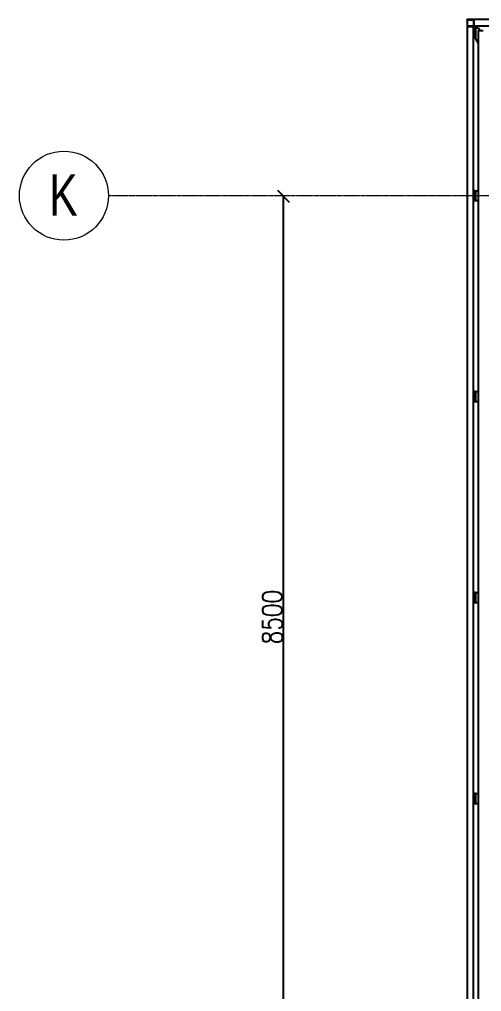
# Model space of a CAD drawing. Header units: millimetres. Extents: x -900 to 76657, y -21218 to 30615.
# Drawn here: x -900 to 3772, y 17458 to 27281 of the extents above; entities that cross this region are included whole.
import ezdxf

# ---------------------------------------------------------------- set-up
doc = ezdxf.new("R2010")
doc.units = ezdxf.units.MM
doc.header["$LTSCALE"] = 0.9
doc.linetypes.add('Grid Line', pattern=[3.33375, 1.905, -0.47625, 0.47625, -0.47625])
for name, color, linetype, lineweight in [('0-1', 7, 'Continuous', 5), ('E_COLUMNAS-1', 254, 'Continuous', 25), ('E_EJES', 8, 'Continuous', 9), ('E_EJES-1', 8, 'Grid Line', 9), ('E_VIGAS-1', 5, 'Continuous', 25), ('E_VIGAS-2', 1, 'Continuous', 25)]:
    doc.layers.add(name, color=color, linetype=linetype, lineweight=lineweight)
doc.layers.add('COTAS', color=8, linetype='Continuous')
doc.styles.add('CNI_COTAS', font='romans.shx', dxfattribs={"width": 0.8})
doc.styles.add('Swis721 LtCn BT', font='swisscl.ttf', dxfattribs={"height": 0.42})
doc.dimstyles.new('1.5', dxfattribs={"dimscale": 0, "dimtxt": 200, "dimasz": 120, "dimexe": 4, "dimexo": 4, "dimgap": 15, "dimtad": 1, "dimdec": 0, "dimzin": 4, "dimdsep": 46, "dimtxsty": 'CNI_COTAS', "dimblk": 'OBLIQUE', "dimcen": -0.09, "dimclrd": 256, "dimclrt": 3, "dimadec": 0, "dimazin": 0, "dimtfac": 1, "dimtdec": 0, "dimtmove": 2, "dimatfit": 0, "dimldrblk": 'OBLIQUE', "dimfxl": 0.05, "dimtolj": 1, "dimtzin": 0, "dimarcsym": 0})

# ---------------------------------------------------------------- blocks, each defined once
blk = doc.blocks.new('EST_SFM_VIGA-METALICA-SECCION-C - EST_SFM_VIGA-METALICA-UPN160-1604346-_50_00m_N_E_-NIVEL-13 DOC')
at = {"layer": 'E_VIGAS-1'}
for p, q in [((-35.1798, 0.0119), (-35.1798, 0.0179)), ((-35.1738, 0.0179), (-35.1798, 0.0179)), ((-32.7555, 0.0179), (-35.1158, 0.0179)), ((-35.1779, -0.0471), (-35.1116, -0.0471)), ((-35.1102, -0.0471), (-32.7611, -0.0471))]:
    blk.add_line(p, q, dxfattribs=at)
blk = doc.blocks.new('EST_SFM_VIGA-METALICA-SECCION-C - EST_SFM_VIGA-METALICA-UPN160-1602621-_50_00m_N_E_-NIVEL-13 DOC')
at = {"layer": 'E_VIGAS-1'}
for p, q in [((-14.46, -0.0161), (-14.46, 0.0471)), ((-14.4568, 0.0471), (-14.46, 0.0471)), ((14.4664, 0.0471), (-14.4554, 0.0471)), ((-14.46, -0.0179), (14.471, -0.0179))]:
    blk.add_line(p, q, dxfattribs=at)
blk = doc.blocks.new('EST_SFM_VIGA-METALICA-SECCION-C - EST_SFM_VIGA-METALICA-UPN100-1529610-_50_00m_N_E_-NIVEL-13 DOC')
at = {"layer": 'E_VIGAS-2'}
for q in [(-14.4417, 0.0321), (14.3931, -0.0179)]:
    blk.add_line((-14.4417, -0.0179), q, dxfattribs=at)
blk = doc.blocks.new('EST_SCM_COLUMNA-METALICA-SECCION-CUADRADA - EST_SCM_COLUMNA-TUBULAR-CUADRADA_PTEØ_70x70 e_3mm-V1-_50_00m_N_E_-NIVEL-13 DOC')
at = {"layer": 'E_COLUMNAS-1'}
for p, q in [((-0.035, 0.029), (-0.035, -0.029)), ((-0.032, -0.029), (-0.032, 0.029)), ((0.029, 0.035), (-0.029, 0.035)), ((-0.029, 0.032), (0.029, 0.032)), ((0.032, 0.029), (0.032, -0.029)), ((0.035, -0.029), (0.035, 0.029)), ((0.029, -0.032), (-0.029, -0.032)), ((-0.029, -0.035), (0.029, -0.035))]:
    blk.add_line(p, q, dxfattribs=at)
for centre, radius, start, end in [((-0.029, 0.029), 0.006, 90, 180), ((-0.029, 0.029), 0.003, 90, 180), ((0.029, 0.029), 0.006, 360, 90), ((0.029, 0.029), 0.003, 0, 90), ((-0.029, -0.029), 0.006, 180, 270), ((-0.029, -0.029), 0.003, 180, 270), ((0.029, -0.029), 0.003, 270, 360), ((0.029, -0.029), 0.006, 270, 360), ((0.029, -0.029), 0.006, 280, 350), ((0.029, -0.029), 0.003, 300, 330)]:
    blk.add_arc(centre, radius, start, end, dxfattribs=at)
blk = doc.blocks.new('DCTIB_CNI_EST_MOD-1A-FAC_0001_rvt-1-_50_00m_N_E_-NIVEL-13 DOC')
at = {"layer": 'E_COLUMNAS-1'}
for radius, start, end in [(0.006, 280, 350), (0.006, 280, 350), (0.003, 300, 330), (0.003, 300, 330)]:
    blk.add_arc((-75.1964, 167.8789), radius, start, end, dxfattribs=at)
at = {"layer": 'E_VIGAS-1'}
for p, q in [((-75.1763, 167.8588), (-75.1763, 167.8527)), ((-75.1763, 167.8527), (-75.1763, 167.8588)), ((-75.1763, 167.8588), (-75.1475, 167.8588)), ((-75.1741, 167.8655), (-75.1753, 167.8637)), ((-75.1707, 167.8747), (-75.1712, 167.8726)), ((-75.1545, 167.8588), (-75.1661, 167.8779)), ((-75.1954, 167.7914), (-75.1763, 167.7601)), ((-75.1813, 167.8404), (-75.1782, 167.8352)), ((-75.1784, 167.8259), (-75.1813, 167.8308)), ((-75.1763, 167.7485), (-75.1763, 167.802)), ((-75.1469, 167.8579), (-75.1754, 167.8579)), ((-75.1754, 167.8579), (-75.1754, 167.747)), ((-75.1469, 167.8579), (-75.1299, 167.8299)), ((-75.1754, 167.747), (-75.1475, 167.7012)), ((-75.1766, 166.2124), (-75.1954, 166.2124)), ((-75.1766, 166.175), (-75.1766, 166.2124)), ((-75.1766, 166.2124), (-75.1754, 166.2124)), ((-75.1754, 166.1124), (-75.1754, 166.2124)), ((-75.1754, 166.2124), (-75.1475, 166.2124)), ((-75.1754, 166.2124), (-75.1754, 166.1124)), ((-75.1954, 166.1124), (-75.1766, 166.1124)), ((-75.1953, 166.1652), (-75.1815, 166.1652)), ((-75.1815, 166.1596), (-75.1953, 166.1596)), ((-75.1815, 166.1652), (-75.1764, 166.1652)), ((-75.1765, 166.1596), (-75.1815, 166.1596)), ((-75.1813, 166.1652), (-75.1763, 166.1652)), ((-75.1765, 166.1652), (-75.1813, 166.1652)), ((-75.1813, 166.1596), (-75.1765, 166.1596)), ((-75.1764, 166.1596), (-75.1813, 166.1596)), ((-75.1766, 166.1124), (-75.1766, 166.1498)), ((-75.1754, 166.1124), (-75.1766, 166.1124)), ((-75.1754, 166.1124), (-75.1475, 166.1124)), ((-75.1766, 164.1825), (-75.1954, 164.1825)), ((-75.1953, 164.1353), (-75.1815, 164.1353)), ((-75.1815, 164.1297), (-75.1953, 164.1297)), ((-75.1815, 164.1353), (-75.1764, 164.1353)), ((-75.1765, 164.1297), (-75.1815, 164.1297)), ((-75.1813, 164.1353), (-75.1763, 164.1353)), ((-75.1765, 164.1353), (-75.1813, 164.1353)), ((-75.1813, 164.1297), (-75.1765, 164.1297)), ((-75.1764, 164.1297), (-75.1813, 164.1297)), ((-75.1766, 164.1451), (-75.1766, 164.1825)), ((-75.1766, 164.1825), (-75.1754, 164.1825)), ((-75.1754, 164.0825), (-75.1754, 164.1825)), ((-75.1754, 164.1825), (-75.1475, 164.1825)), ((-75.1754, 164.1825), (-75.1754, 164.0825)), ((-75.1954, 164.0825), (-75.1766, 164.0825)), ((-75.1766, 164.0825), (-75.1766, 164.1199)), ((-75.1754, 164.0825), (-75.1766, 164.0825)), ((-75.1754, 164.0825), (-75.1475, 164.0825)), ((-75.1766, 162.1525), (-75.1954, 162.1525)), ((-75.1953, 162.1053), (-75.1815, 162.1053)), ((-75.1815, 162.0997), (-75.1953, 162.0997)), ((-75.1815, 162.1053), (-75.1764, 162.1053)), ((-75.1765, 162.0997), (-75.1815, 162.0997)), ((-75.1813, 162.1053), (-75.1763, 162.1053)), ((-75.1765, 162.1053), (-75.1813, 162.1053)), ((-75.1813, 162.0997), (-75.1765, 162.0997)), ((-75.1764, 162.0997), (-75.1813, 162.0997)), ((-75.1766, 162.1151), (-75.1766, 162.1525)), ((-75.1766, 162.1525), (-75.1754, 162.1525)), ((-75.1766, 162.0525), (-75.1766, 162.0899)), ((-75.1754, 162.0525), (-75.1754, 162.1525)), ((-75.1754, 162.1525), (-75.1475, 162.1525)), ((-75.1754, 162.1525), (-75.1754, 162.0525)), ((-75.1954, 162.0525), (-75.1766, 162.0525)), ((-75.1754, 162.0525), (-75.1766, 162.0525)), ((-75.1754, 162.0525), (-75.1475, 162.0525)), ((-75.1766, 160.1225), (-75.1954, 160.1225)), ((-75.1766, 160.0851), (-75.1766, 160.1225)), ((-75.1766, 160.1225), (-75.1754, 160.1225)), ((-75.1754, 160.0225), (-75.1754, 160.1225)), ((-75.1754, 160.1225), (-75.1475, 160.1225)), ((-75.1754, 160.1225), (-75.1754, 160.0225)), ((-75.1954, 160.0225), (-75.1766, 160.0225)), ((-75.1953, 160.0753), (-75.1815, 160.0753)), ((-75.1815, 160.0697), (-75.1953, 160.0697)), ((-75.1815, 160.0753), (-75.1764, 160.0753)), ((-75.1765, 160.0697), (-75.1815, 160.0697)), ((-75.1813, 160.0753), (-75.1763, 160.0753)), ((-75.1765, 160.0753), (-75.1813, 160.0753)), ((-75.1813, 160.0697), (-75.1765, 160.0697)), ((-75.1764, 160.0697), (-75.1813, 160.0697)), ((-75.1766, 160.0225), (-75.1766, 160.0599)), ((-75.1754, 160.0225), (-75.1766, 160.0225)), ((-75.1754, 160.0225), (-75.1475, 160.0225))]:
    blk.add_line(p, q, dxfattribs=at)
at = {"layer": 'E_VIGAS-1', "flags": 128}
for points in [[(-75.1953, 167.8634), (-75.1913, 167.8567), (-75.1858, 167.8478), (-75.1813, 167.8404)], [(-75.1704, 167.8779), (-75.1709, 167.8739), (-75.1724, 167.869), (-75.1748, 167.8645), (-75.178, 167.8605), (-75.182, 167.8573), (-75.1864, 167.8549), (-75.1896, 167.8538)], [(-75.1475, 167.8588), (-75.1471, 167.8582), (-75.1469, 167.8579)], [(-75.1813, 167.8308), (-75.1858, 167.8382), (-75.1913, 167.8471), (-75.1953, 167.8538)], [(-75.1754, 167.747), (-75.1756, 167.7474), (-75.1763, 167.7485)]]:
    blk.add_lwpolyline(points, dxfattribs=at)
at = {"layer": 'E_VIGAS-1'}
for points in [[(-75.1754, 167.8579), (-75.1754, 167.8579), (-75.1756, 167.8581), (-75.176, 167.8585), (-75.1763, 167.8588)], [(-75.1813, 167.8308), (-75.18, 167.8287), (-75.1791, 167.8263), (-75.1784, 167.8237)], [(-75.1769, 167.8154), (-75.1767, 167.8133), (-75.1764, 167.8088), (-75.1763, 167.8043), (-75.1763, 167.802)]]:
    blk.add_open_spline(points, degree=3, dxfattribs=at)
for points, knots in [([(-75.1813, 167.8404), (-75.1811, 167.84), (-75.1806, 167.8392), (-75.18, 167.8385), (-75.1796, 167.8382), (-75.1794, 167.8381), (-75.179, 167.8379), (-75.1786, 167.8378), (-75.1783, 167.8379), (-75.178, 167.8382), (-75.1777, 167.8387), (-75.1775, 167.8391), (-75.1774, 167.8395), (-75.1773, 167.8397), (-75.1772, 167.8399), (-75.1772, 167.84), (-75.1771, 167.8402), (-75.177, 167.8406), (-75.1769, 167.8413), (-75.1768, 167.8419), (-75.1768, 167.8424), (-75.1768, 167.8426), (-75.1767, 167.8428), (-75.1767, 167.843), (-75.1767, 167.8433), (-75.1766, 167.8437), (-75.1766, 167.8444), (-75.1765, 167.8452), (-75.1765, 167.846), (-75.1764, 167.8469), (-75.1764, 167.848), (-75.1763, 167.8499), (-75.1763, 167.8516), (-75.1763, 167.8527)], [0, 0, 0, 0, 0.071429, 0.142857, 0.160714, 0.178571, 0.214286, 0.25, 0.285714, 0.321429, 0.357143, 0.392857, 0.410714, 0.419643, 0.428571, 0.4375, 0.446429, 0.464286, 0.5, 0.535714, 0.553571, 0.5625, 0.571429, 0.580357, 0.589286, 0.607143, 0.642857, 0.678571, 0.714286, 0.75, 0.785714, 0.857143, 1, 1, 1, 1]), ([(-75.1783, 167.8379), (-75.1784, 167.8379), (-75.1786, 167.8378), (-75.1791, 167.8379), (-75.1794, 167.8381), (-75.1797, 167.8383), (-75.18, 167.8386), (-75.1806, 167.8392), (-75.1811, 167.84), (-75.1813, 167.8404)], [0.7142857, 0.7142857, 0.7142857, 0.7142857, 0.75, 0.7857143, 0.8214286, 0.8392857, 0.8571429, 0.9285714, 1, 1, 1, 1]), ([(-75.1763, 167.802), (-75.1763, 167.8035), (-75.1763, 167.8065), (-75.1765, 167.8111), (-75.1769, 167.8155), (-75.1777, 167.8211), (-75.179, 167.8264), (-75.1807, 167.8297), (-75.1813, 167.8308)], [0, 0, 0, 0, 0.142857, 0.285714, 0.428571, 0.571429, 0.857143, 1, 1, 1, 1]), ([(-75.1763, 167.8527), (-75.1763, 167.8516), (-75.1763, 167.8499), (-75.1764, 167.848), (-75.1764, 167.8469), (-75.1765, 167.846), (-75.1765, 167.8452), (-75.1766, 167.8444), (-75.1766, 167.8437), (-75.1767, 167.8433), (-75.1767, 167.843), (-75.1767, 167.8429), (-75.1767, 167.8428)], [0, 0, 0, 0, 0.1428571, 0.2142857, 0.25, 0.2857143, 0.3214286, 0.3571429, 0.3928571, 0.4107143, 0.4196429, 0.4285714, 0.4285714, 0.4285714, 0.4285714]), ([(-75.1815, 166.1652), (-75.181, 166.1652), (-75.1801, 166.1653), (-75.179, 166.1659), (-75.1781, 166.167), (-75.1774, 166.1684), (-75.1771, 166.1697), (-75.1769, 166.1708), (-75.1767, 166.1724), (-75.1766, 166.1738), (-75.1766, 166.175)], [0, 0, 0, 0, 0.142857, 0.285714, 0.428571, 0.571429, 0.678571, 0.732143, 0.785714, 1, 1, 1, 1]), ([(-75.1766, 166.1498), (-75.1766, 166.1506), (-75.1767, 166.1522), (-75.1769, 166.1544), (-75.1774, 166.1563), (-75.1782, 166.1581), (-75.1795, 166.1593), (-75.1808, 166.1596), (-75.1815, 166.1596)], [0, 0, 0, 0, 0.142857, 0.285714, 0.428571, 0.571429, 0.785714, 1, 1, 1, 1]), ([(-75.1815, 164.1353), (-75.181, 164.1353), (-75.1801, 164.1354), (-75.179, 164.136), (-75.1781, 164.137), (-75.1774, 164.1384), (-75.1771, 164.1398), (-75.1769, 164.1408), (-75.1767, 164.1424), (-75.1766, 164.1439), (-75.1766, 164.1451)], [0, 0, 0, 0, 0.142857, 0.285714, 0.428571, 0.571429, 0.678571, 0.732143, 0.785714, 1, 1, 1, 1]), ([(-75.1766, 164.1199), (-75.1766, 164.1206), (-75.1767, 164.1222), (-75.1769, 164.1244), (-75.1774, 164.1263), (-75.1782, 164.1281), (-75.1795, 164.1294), (-75.1808, 164.1297), (-75.1815, 164.1297)], [0, 0, 0, 0, 0.142857, 0.285714, 0.428571, 0.571429, 0.785714, 1, 1, 1, 1]), ([(-75.1815, 162.1053), (-75.181, 162.1053), (-75.1801, 162.1054), (-75.179, 162.106), (-75.1781, 162.1071), (-75.1774, 162.1085), (-75.1771, 162.1098), (-75.1769, 162.1108), (-75.1767, 162.1124), (-75.1766, 162.1139), (-75.1766, 162.1151)], [0, 0, 0, 0, 0.142857, 0.285714, 0.428571, 0.571429, 0.678571, 0.732143, 0.785714, 1, 1, 1, 1]), ([(-75.1766, 162.0899), (-75.1766, 162.0907), (-75.1767, 162.0922), (-75.1769, 162.0944), (-75.1774, 162.0964), (-75.1782, 162.0982), (-75.1795, 162.0994), (-75.1808, 162.0997), (-75.1815, 162.0997)], [0, 0, 0, 0, 0.142857, 0.285714, 0.428571, 0.571429, 0.785714, 1, 1, 1, 1]), ([(-75.1815, 160.0753), (-75.181, 160.0753), (-75.1801, 160.0754), (-75.179, 160.076), (-75.1781, 160.0771), (-75.1774, 160.0785), (-75.1771, 160.0798), (-75.1769, 160.0809), (-75.1767, 160.0825), (-75.1766, 160.0839), (-75.1766, 160.0851)], [0, 0, 0, 0, 0.142857, 0.285714, 0.428571, 0.571429, 0.678571, 0.732143, 0.785714, 1, 1, 1, 1]), ([(-75.1766, 160.0599), (-75.1766, 160.0607), (-75.1767, 160.0623), (-75.1769, 160.0645), (-75.1774, 160.0664), (-75.1782, 160.0682), (-75.1795, 160.0694), (-75.1808, 160.0697), (-75.1815, 160.0697)], [0, 0, 0, 0, 0.142857, 0.285714, 0.428571, 0.571429, 0.785714, 1, 1, 1, 1])]:
    blk.add_open_spline(points, degree=3, knots=knots, dxfattribs=at)
at = {"layer": 'E_COLUMNAS-1'}
blk.add_blockref('EST_SCM_COLUMNA-METALICA-SECCION-CUADRADA - EST_SCM_COLUMNA-TUBULAR-CUADRADA_PTEØ_70x70 e_3mm-V1-_50_00m_N_E_-NIVEL-13 DOC', (-75.2254, 167.9079), dxfattribs=at)
at = {"layer": 'E_VIGAS-1'}
blk.add_blockref('EST_SFM_VIGA-METALICA-SECCION-C - EST_SFM_VIGA-METALICA-UPN160-1604346-_50_00m_N_E_-NIVEL-13 DOC', (-40.0806, 167.925), dxfattribs=at)
for name, p, rotation in [('EST_SFM_VIGA-METALICA-SECCION-C - EST_SFM_VIGA-METALICA-UPN160-1602621-_50_00m_N_E_-NIVEL-13 DOC', (-75.2425, 153.4179), 270), ('EST_SFM_VIGA-METALICA-SECCION-C - EST_SFM_VIGA-METALICA-UPN100-1529610-_50_00m_N_E_-NIVEL-13 DOC', (-75.1296, 153.3882), 269.9999999999999)]:
    blk.add_blockref(name, p, dxfattribs=dict(at, rotation=rotation))
blk = doc.blocks.new('Grid - CNI_NOMBRE EJES-372759-_50_00m_N_E_-NIVEL-13 DOC')
at = {"layer": 'E_EJES'}
blk.add_circle((0, 0), 0.003, dxfattribs=at)
blk = doc.blocks.new('_Oblique')
at = {"color": 0, "linetype": 'ByBlock', "lineweight": -2}
blk.add_line((-0.5, -0.5), (0.5, 0.5), dxfattribs=at)
blk = doc.blocks.new('*D434')
at = {"layer": 'COTAS', "lineweight": -2, "transparency": 16777216}
blk.add_line((1771.1, 16992), (1771.1, 25492), dxfattribs=at)
at = {"layer": 'Defpoints', "color": 0, "transparency": 16777216}
for p in [(1771.1, 25492), (1771.1, 25492), (1771.1, 16992)]:
    blk.add_point(p, dxfattribs=at)
at = {"layer": 'COTAS', "lineweight": -2, "transparency": 16777216, "xscale": 120, "yscale": 120, "zscale": 120}
for p, rotation in [((1771.1, 25492), 90), ((1771.1, 16992), 270)]:
    blk.add_blockref('_Oblique', p, dxfattribs=dict(at, rotation=rotation))
at = {"layer": 'COTAS', "color": 3, "transparency": 16777216, "insert": (1656.1, 21242), "char_height": 200, "attachment_point": 5, "rotation": 90, "style": 'CNI_COTAS'}
blk.add_mtext('\\A1;8500', dxfattribs=at)

msp = doc.modelspace()

# ---------------------------------------------------------------- linework, layer by layer
at = {"layer": 'E_EJES-1'}
msp.add_line((0, 25500), (75757.4, 25500), dxfattribs=at)

# ---------------------------------------------------------------- block references
at = {"layer": '0-1', "xscale": 999.9999999999866, "yscale": 999.9999999999866, "zscale": 999.9999999999866}
msp.add_blockref('DCTIB_CNI_EST_MOD-1A-FAC_0001_rvt-1-_50_00m_N_E_-NIVEL-13 DOC', (78885.9, -140662.4), dxfattribs=at)
at = {"layer": 'E_EJES', "xscale": 149999.9999999978, "yscale": 149999.9999999978, "zscale": 149999.9999999978, "rotation": 269.9999999999994}
msp.add_blockref('Grid - CNI_NOMBRE EJES-372759-_50_00m_N_E_-NIVEL-13 DOC', (-450, 25500), dxfattribs=at)

# ---------------------------------------------------------------- texts
at = {"layer": 'E_EJES', "insert": (-597.9, 25716.7), "char_height": 420, "width": 336.709, "attachment_point": 1, "style": 'Swis721 LtCn BT'}
msp.add_mtext('K', dxfattribs=at)

# ---------------------------------------------------------------- dimensions: what is measured, and where the dimension line sits
at = {"layer": 'COTAS'}
dim = msp.add_linear_dim(base=(1771.1, 25492), p1=(1771.1, 16992), p2=(1771.1, 25492), angle=90, dimstyle='1.5', override={"dimscale": 1}, dxfattribs=at)
dim.commit()
dim.dimension.update_dxf_attribs({"geometry": '*D434', "text_midpoint": (1656.1, 21242)})

doc.saveas('drawing.dxf')
